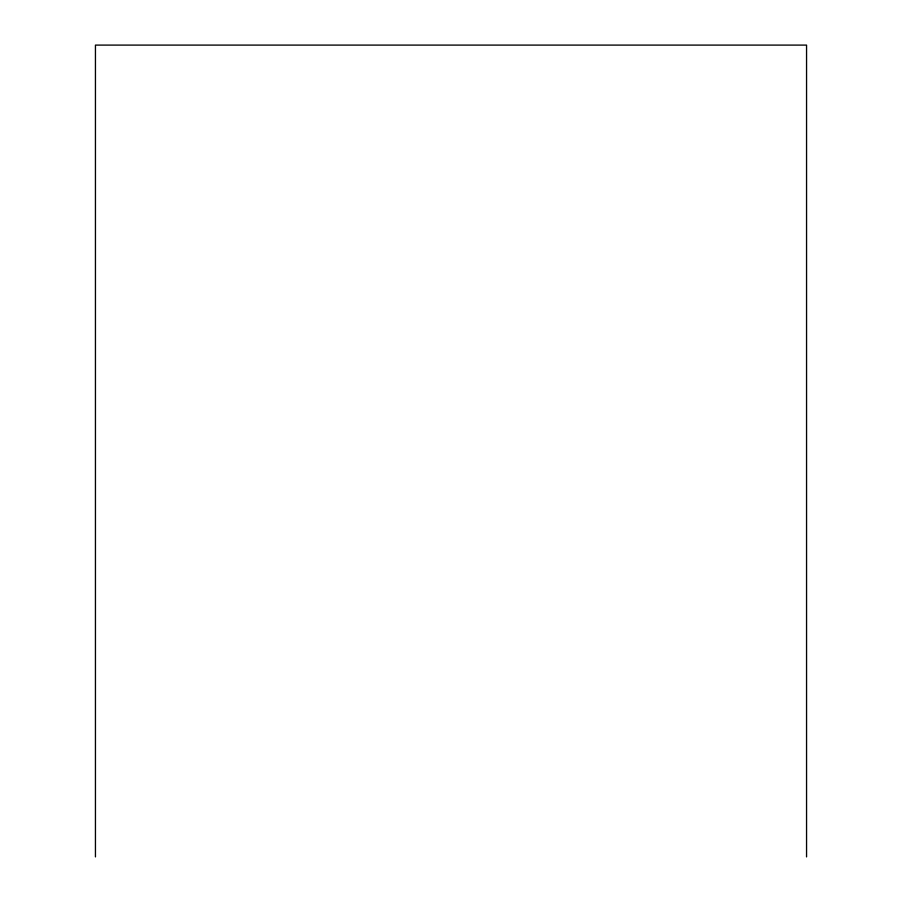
<?xml version="1.0" encoding="UTF-8"?>
<svg xmlns="http://www.w3.org/2000/svg" width="902" height="902" viewBox="0 0 902 902"><rect width="100%" height="100%" fill="white"/><g stroke="black" fill="none" stroke-linecap="round" stroke-linejoin="round"><path stroke-width="1.35" d="M806.557 856.9L806.557 45.1L95.443 45.1L95.443 856.9"/></g></svg>
